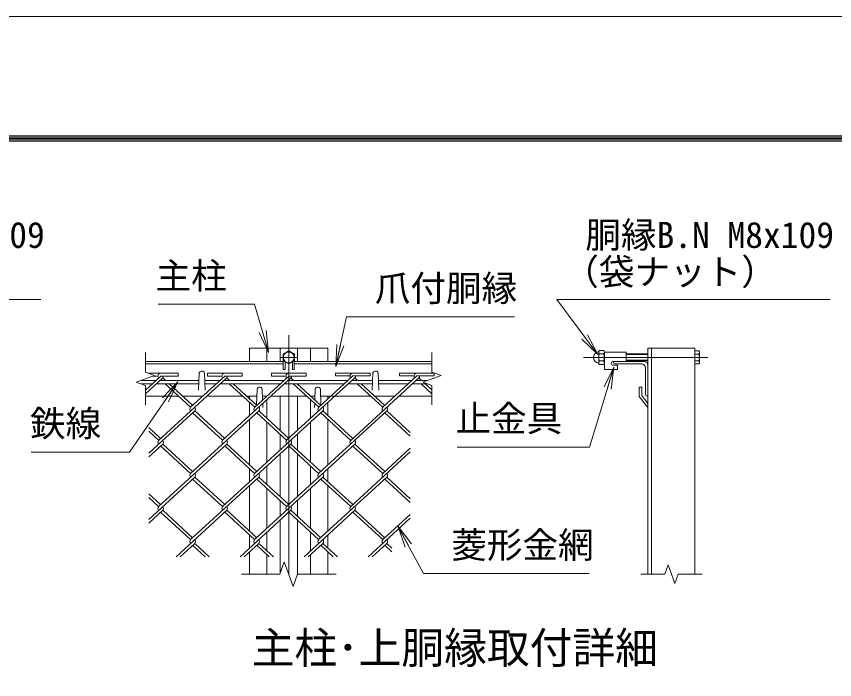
# Model space of a CAD drawing. Units: millimetres, scale not verified. Extents: x -10500 to 10500, y -7425 to 7425.
# Drawn here: x 3823 to 7592, y 4371 to 7425 of the extents above; entities that cross this region are included whole.
import ezdxf
from ezdxf.enums import TextEntityAlignment as Align

# ---------------------------------------------------------------- set-up
doc = ezdxf.new("R2010")
doc.units = ezdxf.units.MM
doc.header["$LTSCALE"] = 50
doc.linetypes.add('USER1', pattern=[50.8, 31.75, -6.35, 6.35, -6.35])
for name, color, linetype, lineweight in [('0-0_D-STR3', 3, 'Continuous', 13), ('0-1_D-STR1', 1, 'Continuous', 18), ('0-2_D-BMK', 2, 'USER1', 13), ('0-4_D-STR-TXT', 7, 'Continuous', 9), ('0-5_D-STR2', 7, 'Continuous', 9), ('0-6_D-STR-DIM', 7, 'Continuous', 9), ('0-7_0', 7, 'Continuous', 9), ('0-B_D-TTL', 7, 'Continuous', 9)]:
    doc.layers.add(name, color=color, linetype=linetype, lineweight=lineweight)
doc.layers.add('0-3_D-TTL-TXT', color=7, linetype='Continuous')
doc.styles.add('ＭＳ ゴシック', font='')
doc.styles.get('ＭＳ ゴシック').set_extended_font_data('MS Gothic')

# ---------------------------------------------------------------- blocks, each defined once
blk = doc.blocks.new('_Open')
at = {"layer": '0-7_0'}
blk.add_line((-50, 8.33), (0, 0), dxfattribs=at)
blk.add_lwpolyline([(-50, -8.33), (0, 0), (-50, 0)], dxfattribs=at)

msp = doc.modelspace()

# ---------------------------------------------------------------- linework, layer by layer
at = {"layer": '0-0_D-STR3'}
for p, q in [((6527.44, 5886.92), (6509.44, 5886.92)), ((6948.44, 5884.54), (6966.85, 5884.54)), ((6948.44, 5884.54), (6948.44, 5824.5)), ((6969.64, 5879.72), (6966.85, 5884.54)), ((6969.64, 5879.72), (6969.64, 5829.32)), ((6505.44, 5879.45), (6505.44, 5830.07)), ((6505.44, 5879.45), (6505.44, 5830.07)), ((6509.44, 5870.72), (6527.44, 5870.72)), ((6531.44, 5879.45), (6531.44, 5830.07)), ((6531.44, 5879.45), (6531.44, 5830.07)), ((6531.44, 5878.52), (6631.44, 5878.52)), ((6531.44, 5878.52), (6531.44, 5798.52)), ((6631.44, 5878.52), (6631.44, 5836.52)), ((6732.44, 5870.52), (6631.44, 5870.52)), ((6732.44, 5867.52), (6631.44, 5867.52)), ((6948.44, 5869.53), (6966.85, 5869.53)), ((5052.63, 5838.93), (5052.63, 5798.52)), ((5060.63, 5834.31), (5060.63, 5798.52)), ((5094.63, 5834.31), (5094.63, 5798.52)), ((5102.63, 5838.93), (5102.63, 5798.52)), ((6509.44, 5838.32), (6527.44, 5838.32)), ((6527.44, 5822.12), (6509.44, 5822.12)), ((6572.44, 5836.52), (6631.44, 5836.52)), ((6572.44, 5818.52), (6591.44, 5818.52)), ((6591.44, 5818.52), (6591.44, 5798.52)), ((6732.44, 5841.52), (6631.44, 5841.52)), ((6732.44, 5838.52), (6631.44, 5838.52)), ((6948.44, 5839.51), (6966.85, 5839.51)), ((6948.44, 5824.5), (6966.85, 5824.5)), ((6969.64, 5829.32), (6966.85, 5824.5)), ((5052.63, 5798.52), (5060.63, 5798.52)), ((5094.63, 5798.52), (5102.63, 5798.52)), ((6531.44, 5798.52), (6591.44, 5798.52)), ((4396.98, 5749), (4466.25, 5749)), ((4397.66, 5733), (4448.79, 5733)), ((4467.74, 5733), (4663.85, 5733)), ((4485.2, 5749), (4664.41, 5749)), ((4690.85, 5749), (4761.16, 5749)), ((4691.41, 5733), (4743.7, 5733)), ((4762.65, 5733), (5038.61, 5733)), ((4780.11, 5749), (5056.07, 5749)), ((5057.09, 5733), (5333.52, 5733)), ((5074.55, 5749), (5350.99, 5749)), ((5352, 5733), (5463.85, 5733)), ((5369.46, 5749), (5464.41, 5749)), ((5490.85, 5749), (5645.9, 5749)), ((5491.41, 5733), (5628.44, 5733)), ((5647.38, 5733), (5717.66, 5733)), ((5664.84, 5749), (5716.98, 5749))]:
    msp.add_line(p, q, dxfattribs=at)
msp.add_lwpolyline([(5103.63, 5869.53), (5077.63, 5884.54), (5051.63, 5869.53), (5051.63, 5839.51), (5077.63, 5824.5), (5103.63, 5839.51)], close=True, dxfattribs=at)
msp.add_circle((5077.63, 5854.52), 25, dxfattribs=at)
for centre, radius, start, end in [((6507.44, 5854.52), 26, 97.16806, 262.83194), ((6503.95, 5882.3), 2, 277.16806, 350.16084), ((6515.59, 5878.82), 10.17, 127.21089, 232.78911), ((6521.29, 5878.82), 10.17, 307.21089, 52.78911), ((6955.89, 5877.04), 13.29, 325.61585, 34.38415), ((6540.24, 5854.52), 34.8, 152.26063, 207.73937), ((6496.63, 5854.52), 34.8, 332.26063, 27.73937), ((6919.5, 5854.52), 49.68, 342.4121, 17.5879), ((6503.95, 5826.74), 2, 16.57981, 82.83194), ((6515.64, 5830.22), 10.2, 127.42505, 232.57495), ((6521.24, 5830.22), 10.2, 307.42505, 52.57495), ((6572.44, 5827.52), 9, 90, 270), ((6955.89, 5832), 13.29, 325.61585, 34.38415)]:
    msp.add_arc(centre, radius, start, end, dxfattribs=at)
at = {"layer": '0-1_D-STR1'}
for p, q in [((4897.63, 5896.52), (5257.63, 5896.52)), ((4897.63, 5836.52), (4897.63, 5896.52)), ((4977.63, 5836.52), (4977.63, 5896.52)), ((5037.63, 5896.52), (5037.63, 5836.52)), ((5117.63, 5896.52), (5117.63, 5836.52)), ((5177.63, 5836.52), (5177.63, 5896.52)), ((5257.63, 5836.52), (5257.63, 5896.52)), ((6748.44, 4856.52), (6748.44, 5896.52)), ((6948.44, 4856.52), (6948.44, 5896.52)), ((4417.63, 5836.52), (5052.63, 5836.52)), ((4417.63, 5824.52), (5052.63, 5824.52)), ((5102.63, 5836.52), (5737.63, 5836.52)), ((5102.63, 5824.52), (5737.63, 5824.52)), ((6572.44, 5836.52), (6712.44, 5836.52)), ((6572.44, 5832.52), (6572.44, 5836.52)), ((6580.44, 5824.52), (6702.44, 5824.52)), ((6720.44, 5806.52), (6720.44, 5684.52)), ((6732.44, 5816.52), (6732.44, 5676.52)), ((4665.63, 5784), (4662.82, 5703.51)), ((4689.63, 5784), (4692.44, 5703.51)), ((5465.63, 5784), (5462.82, 5703.51)), ((5489.63, 5784), (5492.44, 5703.51)), ((4931.63, 5710.03), (4929.01, 5635.09)), ((4955.63, 5710.03), (4957.42, 5658.61)), ((5199.63, 5710.03), (5197.85, 5658.98)), ((5223.63, 5710.03), (5226.25, 5634.71)), ((6692.44, 5718.03), (6692.44, 5674.03)), ((6704.44, 5718.03), (6692.44, 5718.03)), ((6704.44, 5718.03), (6704.44, 5678.52)), ((4417.63, 5676.52), (4569.99, 5676.52)), ((4588.89, 5676.52), (4682.06, 5676.52)), ((4701.01, 5676.52), (4864.9, 5676.52)), ((4883.8, 5676.52), (4930.46, 5676.52)), ((4897.63, 5663.85), (4897.63, 5676.52)), ((4956.8, 5676.52), (4976.97, 5676.52)), ((4977.63, 5573.18), (4977.63, 5660.19)), ((5159.76, 5676.52), (4995.44, 5676.52)), ((5037.63, 5676.52), (5037.63, 5518.24)), ((5117.63, 5676.52), (5117.63, 5518.24)), ((5177.63, 5573.22), (5177.63, 5660.15)), ((5198.46, 5676.52), (5178.71, 5676.52)), ((5454.68, 5676.52), (5224.8, 5676.52)), ((5257.63, 5663.46), (5257.63, 5676.52)), ((5566.79, 5676.52), (5473.62, 5676.52)), ((5737.63, 5676.52), (5585.74, 5676.52)), ((6692.44, 5674.03), (6732.44, 5624.03)), ((6704.44, 5678.52), (6732.44, 5642.32)), ((6728.44, 5676.52), (6732.44, 5676.52)), ((4897.63, 5586.89), (4897.63, 5646.53)), ((4957.99, 5642.2), (4958.63, 5624.03)), ((5197.26, 5642.16), (5196.63, 5624.03)), ((5257.63, 5586.84), (5257.63, 5646.53)), ((6732.44, 5642.32), (6732.44, 5624.03)), ((4897.63, 5358.93), (4897.63, 5569.53)), ((4977.63, 5372.6), (4977.63, 5555.86)), ((5177.63, 5372.6), (5177.63, 5555.86)), ((5257.63, 5358.93), (5257.63, 5569.48)), ((5037.63, 5500.88), (5037.63, 5427.58)), ((5117.63, 5500.88), (5117.63, 5427.58)), ((5037.63, 5410.21), (5037.63, 5213.29)), ((5117.63, 5410.21), (5117.63, 5213.29)), ((4977.63, 5268.27), (4977.63, 5355.24)), ((5177.63, 5268.27), (5177.63, 5355.24)), ((4897.63, 5281.93), (4897.63, 5341.57)), ((5257.63, 5281.93), (5257.63, 5341.57)), ((4897.63, 5053.97), (4897.63, 5264.57)), ((4977.63, 5067.64), (4977.63, 5250.9)), ((5177.63, 5067.64), (5177.63, 5250.9)), ((5257.63, 5053.97), (5257.63, 5264.57)), ((5037.63, 5195.92), (5037.63, 5122.62)), ((5117.63, 5195.92), (5117.63, 5122.62)), ((5037.63, 5105.26), (5037.63, 4859.38)), ((5117.63, 5105.26), (5117.63, 4853.65)), ((4897.63, 4976.97), (4897.63, 5036.61)), ((4977.63, 4963.31), (4977.63, 5050.28)), ((5177.63, 4963.31), (5177.63, 5050.28)), ((5257.63, 4976.97), (5257.63, 5036.61)), ((4897.63, 4856.52), (4897.63, 4959.61)), ((4977.63, 4856.52), (4977.63, 4945.95)), ((5177.63, 4856.52), (5177.63, 4945.95)), ((5257.63, 4856.52), (5257.63, 4959.61))]:
    msp.add_line(p, q, dxfattribs=at)
msp.add_lwpolyline([(6732.44, 4856.52), (6732.44, 5896.52), (6948.44, 5896.52)], dxfattribs=at)
for centre, radius, start, end in [((6580.44, 5832.52), 8, 180, 270), ((6702.44, 5806.52), 18, 0, 90), ((6712.44, 5816.52), 20, 0, 90), ((4677.63, 5779), 13, 22.61986, 157.38014), ((5477.63, 5779), 13, 22.61986, 157.38014), ((4943.63, 5705.03), 13, 22.61986, 157.38014), ((5211.63, 5705.03), 13, 22.61986, 157.38014), ((6728.44, 5684.52), 8, 180, 270)]:
    msp.add_arc(centre, radius, start, end, dxfattribs=at)
at = {"layer": '0-2_D-BMK'}
for p, q in [((5077.63, 5956.52), (5077.63, 4856.52)), ((5117.63, 5854.52), (5037.63, 5854.52)), ((6435.5, 5854.52), (7008.44, 5854.52))]:
    msp.add_line(p, q, dxfattribs=at)
at = {"layer": '0-4_D-STR-TXT'}
for points in [[(3936.09, 6120.8), (2677.43, 6120.8), (2947.7, 5869.63)], [(7571.43, 6120.8), (6312.78, 6120.8), (6499.82, 5869.87)], [(4476.78, 6100.06), (4920.08, 6100.06), (4984.57, 5879.34)], [(6116.98, 6042.02), (5344.36, 6042.02), (5294.98, 5815.14)], [(5854.1, 5441.9), (6463.64, 5441.9), (6575.33, 5807.64)], [(3891.6, 5418.64), (4343.78, 5418.64), (4565.47, 5739.82)], [(6462.28, 4859.28), (5698.55, 4859.28), (5582.4, 5074.62)]]:
    msp.add_lwpolyline(points, dxfattribs=at)
at = {"layer": '0-5_D-STR2'}
for p, q in [((4488.02, 5768.95), (4417.63, 5704.45)), ((4432.88, 5781.75), (4568.02, 5781.75)), ((4451.78, 5768.95), (4475.17, 5768.95)), ((4488.02, 5768.95), (4568.02, 5768.95)), ((4568.02, 5768.95), (4568.02, 5781.75)), ((4782.93, 5768.95), (4626, 5625.15)), ((4702.93, 5768.95), (4702.93, 5781.75)), ((4702.93, 5781.75), (4862.93, 5781.75)), ((4702.93, 5768.95), (4770.08, 5768.95)), ((4782.93, 5768.95), (4862.93, 5768.95)), ((4862.93, 5768.95), (4862.93, 5781.75)), ((5077.84, 5768.95), (4920.91, 5625.15)), ((4997.84, 5768.95), (4997.84, 5781.75)), ((4997.84, 5781.75), (5157.84, 5781.75)), ((4997.84, 5768.95), (5064.99, 5768.95)), ((5077.84, 5768.95), (5157.84, 5768.95)), ((5157.84, 5768.95), (5157.84, 5781.75)), ((5372.97, 5769.15), (5215.82, 5625.15)), ((5292.97, 5769.15), (5292.97, 5781.95)), ((5292.97, 5781.95), (5452.97, 5781.95)), ((5292.97, 5769.15), (5360.12, 5769.15)), ((5372.97, 5769.15), (5452.97, 5769.15)), ((5452.97, 5769.15), (5452.97, 5781.95)), ((5667.88, 5769.15), (5510.73, 5625.15)), ((5587.88, 5769.15), (5587.88, 5781.95)), ((5587.88, 5781.95), (5747.88, 5781.95)), ((5587.88, 5769.15), (5655.03, 5769.15)), ((5667.88, 5769.15), (5747.88, 5769.15)), ((5747.88, 5769.15), (5747.88, 5781.95)), ((4792.4, 5760.27), (4478.57, 5472.69)), ((4490.84, 5749), (4488.02, 5751.59)), ((4626, 5625.15), (4508.3, 5733)), ((4635.47, 5633.83), (4527.25, 5733)), ((5087.08, 5760.49), (4773.24, 5472.91)), ((4785.75, 5749), (4782.93, 5751.59)), ((4804.7, 5749), (4792.4, 5760.27)), ((4920.91, 5625.15), (4803.21, 5733)), ((4930.38, 5633.83), (4822.16, 5733)), ((5381.99, 5760.49), (5068.15, 5472.91)), ((5080.66, 5749), (5077.6, 5751.8)), ((5099.61, 5749), (5087.08, 5760.49)), ((5215.82, 5625.15), (5098.12, 5733)), ((5225.3, 5633.83), (5117.07, 5733)), ((5677.14, 5760.27), (5363.28, 5472.67)), ((5375.57, 5749), (5372.51, 5751.8)), ((5394.52, 5749), (5381.99, 5760.49)), ((5510.73, 5625.15), (5393.03, 5733)), ((5520.21, 5633.83), (5411.98, 5733)), ((5670.48, 5749), (5667.43, 5751.8)), ((5689.43, 5749), (5676.9, 5760.49)), ((5737.63, 5687.48), (5687.94, 5733)), ((5737.63, 5704.84), (5706.89, 5733)), ((4644.73, 5608.03), (4432.63, 5413.67)), ((4939.62, 5608.01), (4625.79, 5320.43)), ((4773.24, 5472.91), (4635.26, 5599.35)), ((4782.72, 5481.59), (4644.73, 5608.03)), ((5234.53, 5608.01), (4920.7, 5320.43)), ((5068.15, 5472.91), (4930.17, 5599.35)), ((5077.63, 5481.59), (4939.64, 5608.03)), ((5529.44, 5608.01), (5215.61, 5320.43)), ((5363.28, 5472.67), (5225.06, 5599.33)), ((5372.75, 5481.35), (5234.53, 5608.01)), ((5637.63, 5491.51), (5519.97, 5599.33)), ((5637.63, 5508.87), (5529.44, 5608.01)), ((4487.81, 5481.59), (4432.63, 5532.15)), ((4478.33, 5472.91), (4432.63, 5514.79)), ((4497.28, 5455.55), (4432.63, 5396.31)), ((4792.19, 5455.55), (4478.33, 5167.95)), ((4625.79, 5320.43), (4487.81, 5446.87)), ((4635.26, 5329.11), (4497.28, 5455.55)), ((5087.1, 5455.55), (4773.24, 5167.95)), ((4920.7, 5320.43), (4782.72, 5446.87)), ((4930.17, 5329.11), (4792.19, 5455.55)), ((5381.99, 5455.53), (5068.15, 5167.95)), ((5215.61, 5320.43), (5077.63, 5446.87)), ((5225.08, 5329.11), (5087.1, 5455.55)), ((5510.5, 5320.41), (5373.34, 5446.09)), ((5519.97, 5329.09), (5381.99, 5455.53)), ((5637.63, 5436.9), (5510.5, 5320.41)), ((5637.63, 5419.54), (5363.06, 5167.95)), ((4644.73, 5303.07), (4432.63, 5108.71)), ((4939.64, 5303.07), (4625.79, 5015.47)), ((4773.24, 5167.95), (4635.26, 5294.39)), ((4782.72, 5176.63), (4644.73, 5303.07)), ((5234.56, 5303.07), (4920.7, 5015.47)), ((5068.15, 5167.95), (4931, 5293.63)), ((5077.63, 5176.63), (4939.64, 5303.07)), ((5529.44, 5303.05), (5215.61, 5015.47)), ((5363.06, 5167.95), (5225.08, 5294.39)), ((5372.54, 5176.63), (5234.56, 5303.07)), ((5637.63, 5186.55), (5519.97, 5294.37)), ((5637.63, 5203.92), (5529.44, 5303.05)), ((4487.81, 5176.63), (4432.63, 5227.19)), ((4478.33, 5167.95), (4432.63, 5209.83)), ((4497.28, 5150.59), (4432.63, 5091.35)), ((4625.79, 5015.47), (4487.81, 5141.91)), ((4635.26, 5024.15), (4497.28, 5150.59)), ((4792.19, 5150.59), (4558.57, 4936.52)), ((4920.7, 5015.47), (4782.72, 5141.91)), ((4930.17, 5024.15), (4792.19, 5150.59)), ((5087.1, 5150.59), (4853.48, 4936.52)), ((5215.61, 5015.47), (5077.63, 5141.91)), ((5225.08, 5024.15), (5087.1, 5150.59)), ((5382.01, 5150.59), (5148.39, 4936.52)), ((5510.52, 5015.47), (5372.54, 5141.91)), ((5519.99, 5024.15), (5382.01, 5150.59)), ((5637.63, 5131.94), (5510.52, 5015.47)), ((5637.63, 5114.58), (5443.3, 4936.52)), ((4644.73, 4998.11), (4577.52, 4936.52)), ((4693, 4936.52), (4635.26, 4989.43)), ((4711.95, 4936.52), (4644.73, 4998.11)), ((4939.64, 4998.11), (4872.43, 4936.52)), ((4987.91, 4936.52), (4930.17, 4989.43)), ((5006.86, 4936.52), (4939.64, 4998.11)), ((5234.56, 4998.11), (5167.34, 4936.52)), ((5282.83, 4936.52), (5225.08, 4989.43)), ((5301.77, 4936.52), (5234.56, 4998.11)), ((5529.47, 4998.11), (5462.25, 4936.52)), ((5552.63, 4959.53), (5519.99, 4989.43)), ((5552.63, 4976.89), (5529.47, 4998.11))]:
    msp.add_line(p, q, dxfattribs=at)
msp.add_lwpolyline([(4509.78, 5749), (4497.49, 5760.27), (4417.63, 5687.09)], dxfattribs=at)
for centre, start, end in [((4488.02, 5768.95), 95, 222.5), ((4488.02, 5768.95), 317.5, 0), ((4782.93, 5768.95), 95, 222.5), ((4782.93, 5768.95), 317.5, 0), ((5077.84, 5768.95), 85, 222.5), ((5077.84, 5768.95), 317.5, 0), ((5372.97, 5769.15), 85, 222.5), ((5372.75, 5768.95), 317.5, 0.89905), ((5667.88, 5769.15), 85, 222.5), ((5667.66, 5768.95), 317.5, 0.89905), ((4635.47, 5616.47), 137.5, 222.5), ((4635.47, 5616.47), 317.5, 42.5), ((4930.38, 5616.47), 137.5, 222.5), ((4930.38, 5616.47), 317.5, 42.5), ((5225.3, 5616.47), 137.5, 222.5), ((5225.3, 5616.47), 317.5, 42.5), ((5520.21, 5616.47), 137.5, 222.5), ((5520.21, 5616.47), 317.5, 42.5), ((4488.02, 5463.99), 137.5, 222.5), ((4488.02, 5463.99), 317.5, 42.5), ((4782.93, 5463.99), 137.5, 222.5), ((4782.93, 5463.99), 317.5, 42.5), ((5077.84, 5463.99), 137.5, 222.5), ((5077.84, 5463.99), 317.5, 42.5), ((5372.75, 5463.99), 137.5, 222.5), ((5372.75, 5463.99), 317.5, 42.5), ((4635.26, 5311.75), 137.5, 222.5), ((4635.26, 5311.75), 317.5, 42.5), ((4930.17, 5311.75), 137.5, 222.5), ((4930.17, 5311.75), 317.5, 42.5), ((5225.3, 5311.51), 137.5, 222.5), ((5225.3, 5311.51), 317.5, 42.5), ((5520.21, 5311.51), 137.5, 222.5), ((5520.21, 5311.51), 317.5, 42.5), ((4487.78, 5159.25), 137.5, 222.5), ((4487.78, 5159.25), 317.5, 42.5), ((4782.69, 5159.25), 137.5, 222.5), ((4782.69, 5159.25), 317.5, 42.5), ((5077.6, 5159.25), 137.5, 222.5), ((5077.6, 5159.25), 317.5, 42.5), ((5372.51, 5159.25), 137.5, 222.5), ((5372.51, 5159.25), 317.5, 42.5), ((4635.26, 5006.79), 137.5, 222.5), ((4635.26, 5006.79), 317.5, 42.5), ((4930.17, 5006.79), 137.5, 222.5), ((4930.17, 5006.79), 317.5, 42.5), ((5225.3, 5006.55), 137.5, 222.5), ((5225.3, 5006.55), 317.5, 42.5), ((5520.21, 5006.55), 137.5, 222.5), ((5520.21, 5006.55), 317.5, 42.5)]:
    msp.add_arc(centre, 12.85, start, end, dxfattribs=at)
at = {"layer": '0-6_D-STR-DIM'}
for p, q in [((4417.63, 5876.52), (4417.63, 5787.3)), ((5737.63, 5876.52), (5737.63, 5787.3)), ((4375.34, 5741.13), (4459.91, 5771.91)), ((4459.91, 5771.91), (4417.63, 5787.3)), ((4417.63, 5725.74), (4375.34, 5741.13)), ((4417.63, 5725.74), (4417.63, 5636.52)), ((5737.63, 5725.74), (5737.63, 5636.52)), ((5036.58, 4856.52), (5057.11, 4912.9)), ((5057.11, 4912.9), (5098.15, 4800.14)), ((6825.05, 4898.8), (6809.66, 4856.52)), ((6855.83, 4814.23), (6825.05, 4898.8)), ((5036.58, 4856.52), (4859.63, 4856.52)), ((5098.15, 4800.14), (5118.67, 4856.52)), ((5295.63, 4856.52), (5118.67, 4856.52)), ((6699.44, 4856.52), (6809.66, 4856.52)), ((6871.22, 4856.52), (6855.83, 4814.23)), ((6871.22, 4856.52), (6981.44, 4856.52))]:
    msp.add_line(p, q, dxfattribs=at)
msp.add_lwpolyline([(5737.63, 5725.74), (5695.34, 5741.13), (5779.91, 5771.91), (5737.63, 5787.3)], dxfattribs=at)
at = {"layer": '0-B_D-TTL', "color": 2, "lineweight": 18}
msp.add_lwpolyline([(-10500, 7425), (10500, 7425), (10500, -7425), (-10500, -7425)], close=True, dxfattribs=at)
at = {"layer": '0-B_D-TTL'}
for points in [[(-9825, 6875), (9825, 6875), (9825, -6875), (-9825, -6875)], [(-9818.75, 6868.75), (9818.75, 6868.75), (9818.75, -6868.75), (-9818.75, -6868.75)], [(-9812.5, 6862.5), (9812.5, 6862.5), (9812.5, -6862.5), (-9812.5, -6862.5)], [(-9806.25, 6856.25), (9806.25, 6856.25), (9806.25, -6856.25), (-9806.25, -6856.25)], [(-9800, 6850), (9800, 6850), (9800, -6850), (-9800, -6850)]]:
    msp.add_lwpolyline(points, close=True, dxfattribs=at)

# ---------------------------------------------------------------- block references
at = {"layer": '0-4_D-STR-TXT', "xscale": 2, "yscale": 2}
for p, rotation in [((4985.13, 5877.43), 286.2877), ((6501.02, 5868.27), 306.7012), ((5294.56, 5813.18), 257.72128), ((6575.91, 5809.56), 73.01941), ((4566.61, 5741.47), 55.3852), ((5581.45, 5076.38), 118.34149)]:
    msp.add_blockref('_Open', p, dxfattribs=dict(at, rotation=rotation))

# ---------------------------------------------------------------- texts
at = {"layer": '0-3_D-TTL-TXT', "style": 'ＭＳ ゴシック'}
msp.add_text('主柱･上胴縁取付詳細', height=144.4, dxfattribs=at).set_placement((4907.05, 4401.84), align=Align.BOTTOM_LEFT)
at = {"layer": '0-4_D-STR-TXT', "style": 'ＭＳ ゴシック'}
for s, p in [('胴縁B.N M8x109', (2808.55, 6322.62)), ('胴縁B.N M8x109', (6443.89, 6322.62)), ('主柱', (4464.09, 6134.38)), ('（袋ナット）', (6342.37, 6152.9)), ('爪付胴縁', (5474.21, 6076.97)), ('鉄線', (3885.89, 5454.55)), ('止金具', (5845.85, 5477.48)), ('菱形金網', (5826.5, 4894.87))]:
    msp.add_text(s, height=120.2, dxfattribs=at).set_placement(p, align=Align.BOTTOM_LEFT)

doc.saveas('drawing.dxf')
